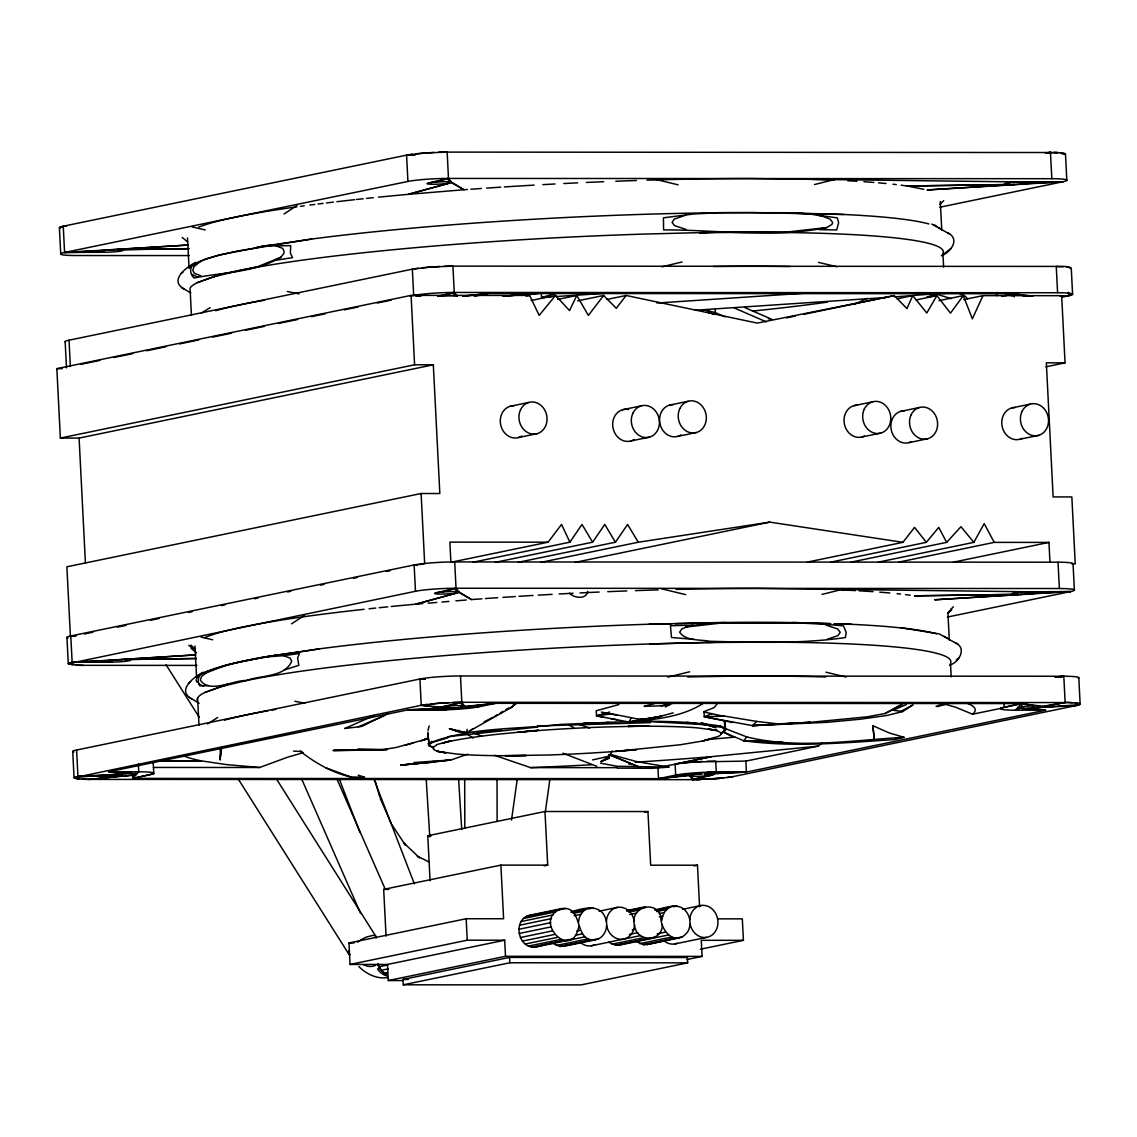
<?xml version="1.0" encoding="UTF-8"?>
<svg xmlns="http://www.w3.org/2000/svg" width="1137" height="1137" viewBox="0 0 1137 1137"><rect width="100%" height="100%" fill="white"/><g stroke="black" fill="none" stroke-linecap="round" stroke-linejoin="round"><path stroke-width="1.5" d="M715.344 314.011L715.23 309.335M220.137 758.493L221.701 746.924L220.137 758.493A357.459 31.779 -2.9 0 0 220.322 760.042L220.265 749.482M511.522 820.061L517.179 779.698M545.334 811.875L549.754 780.28M584.972 936.817L535.783 946.993C517.776 949.679 512.02 918.895 529.97 915.171L561.92 908.562C584.418 905.734 573.048 942.601 595.546 939.773C605.296 937.883 609.034 925.774 605.182 917.431C599.597 903.148 582.116 908.534 571.229 911.789M578.875 926.271C572.138 962.783 530.609 919.378 561.92 908.562M578.591 922.064C578.875 915.64 583.153 909.202 589.733 907.951M662.303 924.452C662.857 942.63 635.697 942.445 634.489 925.049C629.5 908.193 655.04 899.054 660.796 916.209C660.185 930.919 676.003 947.832 687.842 931.587C691.282 925.49 690.585 917.63 686.521 912.002C678.903 901.229 664.747 908.335 654.642 909.955M662.018 920.245C662.288 913.807 666.566 907.383 673.147 906.132M467.193 729.343L466.582 732.74L464.791 732.399A136.284 12.109 -2.9 0 0 458.31 731.475L449.428 728.675L466.582 732.74L510.868 707.711L516.44 703.32M587.744 591.368C586.436 599.341 575.507 598.261 570.632 594.21A20.565 15.037 -3.4 0 1 569.367 593.187M427.967 730.494L429.189 725.932M349.855 954.867A16.543 5.358 -32.9 0 1 348.519 952.465L349.258 950.475M1045.955 366.796L1065.056 362.845L1061.66 295.677L982.951 295.648L972.362 318.829L963.281 295.634L950.461 313.172L936.888 295.62L926.797 313.002L912.755 295.62L906.942 308.582L894.25 295.606L757.299 323.093L626.117 295.478L607.016 299.429M610.91 718.641L629.173 722.066L631.206 717.674C645.191 721.597 659.645 716.367 673.218 712.871M626.117 295.478L616.282 308.326L603.633 295.478L588.369 315.418L576.8 295.464L569.538 310.572L555.524 295.449L531.221 300.481M878.332 562.133L973.826 542.363L984.201 523.603L994.221 542.377L1048.954 542.406L1049.963 562.204M612.189 751.045L609.546 756.048A136.284 12.109 -2.9 0 0 608.835 757.91L601.018 761.577L609.546 756.048L592.604 759.914M472.637 562.303L569.879 542.178L582.002 524.441L592.619 542.193L495.377 562.318M592.619 542.193L604.77 524.441L615.43 542.207L518.188 562.318M615.43 542.207L627.581 524.455L638.283 542.221L769.792 522.125L902.949 542.335L914.56 527.369L926.342 542.349L938.736 527.397L946.652 542.363L851.144 562.119M450.877 562.289L548.119 542.178L561.55 524.427L569.879 542.178M722.734 731.915L743.811 740.755L746.725 736.918C798.018 749.454 852.039 740.187 904.071 737.316L889.333 732.981L872.804 725.69L874.424 740.016L872.804 725.69M195.564 262.405C186.894 266.754 168.546 280.455 184.009 288.954M203.125 672.237C194.441 676.572 176.107 690.273 191.57 698.786M941.351 255.797C950.617 252.457 960.438 239.068 947.974 233M949.494 665.173C959.059 662.644 967.161 648.076 955.521 642.817M555.524 295.449L539.194 315.404L529.615 295.435L411.082 295.378L56.85 368.658L60.36 438.072L79.093 438.086L433.325 364.806L439.834 493.529L421.116 493.515L66.884 566.794L70.437 636.848M717.191 703.831L714.093 707.584L703.974 711.663L704.343 716.779L752.538 725.633L826.855 722.336L860.823 719.152L887.13 715.415L902.636 711.563L912.997 704.897L900.817 711.293A357.459 31.779 -2.9 0 0 893.028 710.284L906.402 704.556M280.953 257.204L283.795 253.409L284.151 251.376L282.63 248.349L275.993 245.848L266.683 245.834L218.944 255.043L204.703 259.392L191.798 266.129C189.566 270.023 190.718 275.154 194.114 277.996C222.696 272.184 255.143 272.738 280.953 257.204L257.985 266.598L219.938 274.472L197.412 282.616A377.313 33.541 -2.9 0 0 190.05 288.215L191.428 315.404M207.787 671.342L201.533 676.515L200.339 680.097C209.45 694.181 234.222 679.713 246.53 680.523C260.316 675.08 284.918 677.609 291.712 661.194L290.191 658.181L283.539 655.679L264.566 657.001L226.505 664.875L200.965 673.857C197.781 676.97 197.298 682.186 199.856 685.824L208.512 685.625M951.427 608.878L947.789 613.255L951.754 609.759M138.373 763.965L138.771 771.796L132.759 778.404L132.418 775.235A12.408 1.109 -2.9 0 0 134.422 773.714L138.771 771.796A29.789 2.644 -2.9 0 1 153.197 773.913L132.759 778.404L132.588 775.263M1011.887 295.933L1013.891 293.73L1032.936 296.16A12.408 1.109 -2.9 0 0 1023.158 296.16M1034.514 705.864L1021.452 703.561L1015.426 710.17A29.789 2.644 -2.9 0 1 1001.001 708.053L1021.452 703.561L1040.497 705.992A12.408 1.109 -2.9 0 0 1023.328 706.546A12.408 1.109 -2.9 0 0 1019.79 708.252L1015.426 710.17L1045.599 710.184L746.412 772.066L710.696 773.899M946.652 542.363L960.978 526.701L973.826 542.363M752.538 725.633L810.24 722.336L752.538 725.633L756.645 721.412L777.665 723.885L810.24 722.336L867.218 716.822L885.154 713.496L902.224 704.656M472.921 728.575L469.382 731.404M433.666 748.572L433.453 747.492L429.061 745.659L428.294 743.626C469.425 726.799 516.653 729.542 560.413 724.425C613.582 722.464 667.504 717.817 720.332 726.046L725.534 730.309L720.716 733.976L725.491 729.911L725.036 721.071M939.873 204.347L943.696 200.666M153.197 773.913L132.759 778.404L658.508 778.646L657.953 767.674L677.737 763.652L693.101 761.975L745.858 761.108L818.37 746.099L822.321 742.66M516.099 703.263L510.868 707.711L516.241 703.206M720.716 733.976L725.491 729.911L724.468 720.83M1066.819 180.371L1065.483 154.049L1057.751 152.529L447.154 152.102L424.556 152.983L406.577 155.129L61.27 226.633L59.394 227.542L60.73 253.864M450.934 182.801L451.659 182.247L448.475 178.424L447.154 152.102L438.441 152.244M947.405 617.05L1070.514 591.581A29.789 2.644 -2.9 0 0 1059.371 588.525L456.036 588.241A29.789 2.644 -2.9 0 0 415.474 591.283L68.277 663.681L79.419 665.316L196.857 665.415M1075.275 702.893L1079.112 703.462C1083.135 704.357 1066.62 701.486 1065.142 702.567L461.821 702.282L439.223 703.163L421.244 705.31L74.061 777.722L76.676 778.802L89.07 779.399L692.39 779.669L719.38 778.433L732.967 776.642L1078.274 705.139L1080.15 704.229L1078.814 677.922M152.642 762.941L153.225 762.501L153.779 773.458M458.495 592.619L459.22 592.079L456.036 588.241L454.701 561.934A29.789 2.644 -2.9 0 0 414.138 564.961L70.807 635.981A29.789 2.644 -2.9 0 0 67.978 638.141M1064.9 154.49L1064.445 153.282L1060.608 152.713M941.933 255.342L951.058 248.406M1021.793 706.731L1021.452 703.561L495.689 703.32L461.025 707.257A12.408 1.109 -2.9 0 0 464.82 706.475L461.821 702.282L460.485 675.975A29.789 2.644 -2.9 0 0 419.908 679.002L76.591 750.022A29.789 2.644 -2.9 0 0 73.763 752.182M1070.684 268.531C1070.002 265.234 1059.855 267.152 1056.259 266.413L452.924 266.143L430.326 267.024L412.347 269.171L69.03 340.19A29.789 2.644 -2.9 0 0 65.321 341.981M745.858 761.108L746.412 772.066L707.541 772.208A29.789 2.644 -2.9 0 0 675.676 775.093L658.508 778.646L693.186 774.709A12.408 1.109 -2.9 0 0 689.392 775.491L692.39 779.669L701.103 779.527M513.1 705.31L515.772 703.291M180.925 273.548L183.156 271.857M188.472 683.365L190.703 681.688M956.388 659.915L958.619 658.224M296.984 205.499L284.037 213.998M201.377 313.13L210.146 307.644M304.545 615.316L291.584 623.829M207.531 723.971L217.707 717.475M379.474 967.857L377.541 969.051A16.174 13.914 63.9 0 0 387.22 976.043M200.226 261.524L193.972 266.683L192.778 270.279L194.313 273.292L200.951 275.794M494.496 716.438L497.366 714.732M500.223 713.013L503.08 711.307M505.951 709.587L508.807 707.882M853.944 304.474L867.289 298.306M374.315 715.457L344.724 728.504A357.459 31.779 -2.9 0 1 358.297 726.841L361.779 726.415L388.143 713.539M885.154 713.496L903.034 703.59M826.954 227.514L831.986 224.344L832.654 222.454L830.181 219.199L822.335 216.144L810.397 214.054L785.155 212.718L718.598 212.69L693.485 214.012L663.439 217.807L663.596 229.887C717.76 229.731 773.402 238.557 826.954 227.514L786.136 232.147L719.579 232.119L642.533 234.123A377.313 33.541 -2.9 0 0 238.969 270.691L213.841 276.732L197.412 282.616M484.106 721.81L493.074 717.291M830.806 623.616L792.873 622.536L709.09 623.161L689.178 625.933L681.859 628.903L679.642 632.215C685.966 641.382 700.264 639.349 710.014 641.282C755.139 642.433 800.562 643.94 845.388 637.573L846.184 632.499L843.54 625.847C778.944 619.949 713.88 622.806 649.099 624.213A377.313 33.541 -2.9 0 0 319.156 648.872C280.384 655.552 239.609 657.186 203.551 674.269M665.458 706.901L670.134 704.57M703.092 703.476C680.921 717.475 654.585 719.394 629.173 722.066A136.284 12.109 -2.9 0 0 638.724 719.963L640.671 719.437M358.297 726.841L385.088 715.258M732.91 722.535L704.343 716.779L711.947 713.61M601.018 761.577L609.148 758.351L608.622 755.536M428.294 743.626L447.807 737.799L447.608 736.705L537.588 727.069L537.488 725.96L650.435 722.649L650.463 721.554L705.167 724.724L720.233 727.154L720.332 726.046L724.724 727.865L724.482 720.957M213.841 276.732L219.938 274.472M204.958 692.447L227.485 684.303L204.958 692.447A377.313 33.541 -2.9 0 0 197.412 700.69M153.438 767.447L259.606 767.489L287.832 757.128L303.153 752.708M467.79 754.172L450.849 759.999L400.792 765.102L430.525 762.415L433.723 761.25M425.039 679.031L419.908 679.002L421.244 705.31L440.531 707.242L461.821 702.282L461.835 705.651M535.783 946.993L545.973 944.435M553.008 943.426L559.93 946.467L567.05 945.231M608.622 942.218L615.543 945.259L621.513 944.392M636.422 941.607L643.343 944.648L647.01 944.563L682.427 936.789M673.502 703.021L665.486 705.707L661.222 705.835A357.459 31.779 -2.9 0 0 644.096 706.361L655.566 703.206M284.264 669.949L298.804 665.358L297.624 657.84L299.457 653.491L283.539 655.679M547.892 292.749L541.311 293.147L541.525 297.539L557.002 293.033M420.96 740.841L428.393 738.609L428.137 733.749M661.222 705.835L669.522 703.391M836.391 179.063L814.533 184.549M661.933 266.825L682.058 261.965M842.247 589.378L822.094 594.381M667.789 677.14L689.605 671.796M59.977 227.102L66.699 225.965L63.246 226.164L64.582 252.471A29.789 2.644 -2.9 0 0 75.724 255.527L189.296 255.583M68.86 663.241L72.143 662.303L122.654 659.545M74.644 777.282L126.562 773.629A12.408 1.109 -2.9 0 1 133.228 773.629L108.612 771.781L407.799 709.886L443.515 708.067A12.408 1.109 -2.9 0 0 459.49 707.441L478.535 706.873L495.689 703.32L464.82 706.475M1027.649 708.323L1045.599 710.184L1020.983 708.323A12.408 1.109 -2.9 0 0 1027.649 708.323L1079.567 704.67M358.041 748.942L387.234 749.624L333.326 750.463L367.365 750.15A136.284 12.109 -2.9 0 1 382.345 749.724L396.216 747.464L428.393 738.609L429.061 745.659L428.535 738.723M948.77 292.749L894.947 296.885M609.531 712.316L596.641 715.855L603.932 717.291M618.869 704.599L596.243 710.739L596.499 715.827L617.49 719.906M609.46 712.302L596.499 715.827L611.734 713.88L631.206 717.674M434.22 182.247L448.475 178.424L1051.81 178.694A29.789 2.644 -2.9 0 1 1062.953 181.749L939.844 207.218M440.005 296.274L454.26 292.451L1057.581 292.735A29.789 2.644 -2.9 0 1 1070.713 295.307L1067.728 293.076M441.781 592.064L456.036 588.241L456.051 591.61M447.566 706.105L461.821 702.282L453.109 702.424M404.871 745.275L413.143 743.058M706.645 775.846L692.39 779.669L692.22 776.159M459.078 730.338L455.809 731.205L464.791 732.399M934.429 295.535L927.65 297.24L934.543 295.506M936.973 706.631L945.515 704.471M1061.802 297.226L1070.713 295.307M221.402 686.549L246.53 680.523A377.313 33.541 -2.9 0 1 650.094 643.954L726.984 641.95L650.094 643.954M428.564 182.986L448.475 178.424L448.504 181.792M437.66 296.26L454.26 292.451L457.429 296.288M436.125 592.818L456.036 588.241M685.639 215.206L674.227 219.128L672.081 222.383L674.554 225.638L686.378 229.56M826.855 639.42L837.997 635.583L840.215 632.286L837.656 628.974L826.13 625.137M1005.378 295.606L1013.891 293.73L1026.953 296.046M1001.001 708.053L1021.452 703.561M677.737 763.652L711.293 756.673L818.37 746.099M104.604 252.243L64.582 252.471L407.913 181.451A29.789 2.644 -2.9 0 1 448.475 178.424M80.77 364.366L99.843 360.415M113.714 357.544L132.787 353.593M146.659 350.736L165.732 346.785M179.603 343.914L198.677 339.963M212.548 337.092L231.621 333.155M245.493 330.284L264.566 326.333M278.437 323.462L297.51 319.525M311.382 316.654L325.253 313.784M344.326 309.832L358.198 306.962M377.271 303.025L391.142 300.154M410.215 296.203L413.683 295.492A29.789 2.644 -2.9 0 1 454.26 292.451L452.924 266.143L444.212 266.285M474.399 296.331L488.143 293.488L1013.891 293.73L1014.232 296.899M526.147 296.16L529.615 295.435M557.698 299.415L576.8 295.464M577.596 300.864L603.633 295.478M60.36 438.072L414.593 364.792L433.325 364.806M786.591 317.877L795.275 316.086M803.958 314.281L880.365 298.477M883.833 297.766L894.25 295.606M897.121 298.846L912.755 295.62M916.052 299.941L936.888 295.62M938.977 300.665L963.281 295.634M963.849 299.599L982.951 295.648M1001.882 296.217L1013.891 293.73M510.186 406.293L528.833 402.427M622.579 409.718L641.225 405.866M669.48 405.127L688.112 401.276M518.5 437.532L537.147 433.68M630.893 440.971L649.525 437.12M677.78 436.381L696.427 432.515M853.93 405.682L872.576 401.816M900.76 411.352L919.407 407.501M862.244 436.921L880.891 433.069M1011.674 407.97L1030.321 404.104M909.074 442.606L927.721 438.74M1019.988 439.223L1038.635 435.357M84.323 633.977L93.007 632.186M117.324 627.155L126.008 625.364M150.311 620.333L158.995 618.528M188.515 612.431L191.982 611.706M221.502 605.595L224.984 604.884M254.503 598.773L257.971 598.062M287.49 591.951L290.958 591.226M320.478 585.129L323.96 584.404M353.479 578.307L356.947 577.582M386.466 571.47L389.934 570.76M419.454 564.648L424.669 563.568L421.116 493.515M541.041 562.332L638.283 542.221M575.308 562.346L769.792 522.125M807.441 562.09L902.949 542.335M830.849 562.104L926.342 542.349M898.713 562.133L994.221 542.377M953.46 562.161L1048.954 542.406M944.364 703.988L955.648 707.214L972.547 714.207L1001.882 708.138M430.056 880.734L427.782 835.752L544.978 811.505L647.948 811.548L650.662 865.186L697.478 865.214L699.582 906.743M644.508 812.259L647.948 811.548M386.054 936.078L383.681 889.361L500.891 865.115L547.693 865.143L544.978 811.505M544.253 865.854L547.693 865.143M694.039 865.925L697.478 865.214M387.49 964.46L388.3 980.549L505.51 956.302L504.686 940.214L387.49 964.46L350.04 964.446L348.96 942.985L466.156 918.739L503.606 918.753L500.891 865.115M526.502 916.337L558.466 909.728M535.314 914.745L543.713 913.011M547.082 912.315L553.818 910.922M557.173 910.225L565.586 908.491M523.475 918.511L555.439 911.902M521.087 921.538L553.051 914.93M571.129 912.258L586.266 909.117M576.573 911.362L584.986 909.614M588.341 908.918L593.386 907.88M573.147 913.381L583.238 911.291M519.51 925.22L551.459 918.597M574.128 915.711L580.851 914.319M599.028 911.178L617.533 907.354M518.827 929.284L550.791 922.676M350.04 964.446L467.25 940.2L504.686 940.214M626.842 910.566L645.347 906.743M626.743 911.035L641.879 907.909M519.112 933.491L551.075 926.882M632.186 910.14L645.645 907.354M628.761 912.158L638.852 910.069M629.742 914.489L636.464 913.096M378.365 964.034L379.175 966.734L387.788 964.943M520.334 937.528L552.298 930.919M656.234 910.083L669.693 907.298M656.617 910.225L665.031 908.491M673.445 906.743L676.813 906.047M656.561 911.547L666.652 909.458M379.175 966.734L381.25 970.33L388.143 968.895M522.409 941.123L554.373 934.515M659.218 913.537L664.264 912.485M576.743 931.004L580.097 930.308M682.456 909.344L700.96 905.521M381.25 970.33L384.036 973.244L387.49 972.533M525.209 944.037L557.158 937.428M659.318 916.863L662.686 916.166M575.45 935.296L582.172 933.903M528.52 946.069L560.47 939.46M532.13 947.078L564.08 940.47M549.342 943.738L571.215 939.219M556.32 945.458L588.284 938.849M632.343 929.782L635.711 929.085M559.93 946.467L591.894 939.858M568.742 944.875L599.014 938.608M403.01 979.454L509.547 957.411L687.402 957.496L687.672 962.854L581.135 984.898L403.28 984.813L403.01 979.454L408.282 979.454M563.597 946.396L595.546 939.773M629.386 934.429L637.786 932.681M591.396 945.785L640.586 935.595M403.28 984.813L509.817 962.783L687.672 962.854M657.186 933.818L665.6 932.084M611.933 944.236L643.897 937.627M615.543 945.259L647.507 938.636M622.664 944.008L654.628 937.4M619.196 945.174L668.385 934.998M639.733 943.639L671.697 937.016M643.343 944.648L675.307 938.039M647.01 944.563L678.974 937.954M674.809 943.952L706.773 937.343M700.321 949.239L743.413 940.327L742.319 918.867L717.745 918.852M686.592 959.6L702.097 956.402L701.287 940.299L743.413 940.327M1031.515 708.152A12.408 1.109 -2.9 0 0 1038.493 707.512L1065.142 702.567L1072.418 702.709M1058.803 677.183L1063.806 676.245A29.789 2.644 -2.9 0 1 1078.231 678.363M928.872 223.946A377.313 33.541 -2.9 0 0 843.952 214.481L751.87 212.548A377.313 33.541 -2.9 0 0 311.595 239.054L237.974 250.95A377.313 33.541 -2.9 0 0 196.403 262.874M278.721 654.756L245.521 660.782A377.313 33.541 -2.9 0 0 196.616 678.306L194.981 646.015M629.173 722.066L661.677 716.168L638.724 719.963M1058.575 677.126L1063.806 676.245L1065.142 702.567L1042.473 706.375A12.408 1.109 -2.9 0 1 1040.923 707.129M412.39 154.191L406.577 155.129L407.913 181.451M418.16 268.233L412.347 269.171L413.683 295.492M427.057 704.371L421.244 705.31L443.515 708.067M727.154 777.58L732.967 776.642M271.16 244.924L257.005 247.17L311.595 239.054M276.703 260.131L292.607 257.616L290.333 253.11L290.745 245.649L275.993 245.848M264.566 657.001L319.156 648.872M388.03 977.522C377.242 979.412 366.341 974.139 358.866 966.578M430.525 762.415L434.348 761.918A136.284 12.109 -2.9 0 1 450.849 759.999L413.868 762.543M132.418 775.235L89.07 779.399L81.793 779.243M463.868 296.245L488.143 293.488L462.404 296.117M685.469 627.098L725.989 622.507L675.307 623.63M1055.264 677.126L1063.806 676.245L460.485 675.975M89.07 779.399L121.56 776.045A12.408 1.109 -2.9 0 0 129.177 775.59M504.032 296.16L541.311 293.147L502.781 296.245M658.508 778.646L689.392 775.491M1055.093 677.069L1063.806 676.245M400.792 765.102L434.348 761.918M416.071 153.751L433.808 152.429M421.855 267.792L439.578 266.47M430.738 703.931L448.475 702.609M684.616 762.742L702.353 761.42M422.865 603.576L415.9 604.159A377.313 33.541 -2.9 0 0 391.185 606.49M428.066 603.15L436.764 602.439M441.98 602.013L448.93 601.43M455.88 600.862L466.312 599.995M777.665 723.885L772.734 724.269A136.284 12.109 -2.9 0 1 757.64 725.307M476.673 732.015L501.843 730.21L495.092 729.812M541.525 297.539L552.156 296.828M555.695 296.586L612.346 292.82M656.973 303.039L810.596 292.806M694.906 310.245L886.093 297.482M647.024 180.172A377.313 33.541 -2.9 0 1 750.15 178.552L1024.551 182.005A12.408 1.109 -2.9 0 1 1028.715 182.958A12.408 1.109 -2.9 0 1 1018.183 184.279L927.152 189.95L1062.953 181.749L1022.945 181.991A12.408 1.109 -2.9 0 0 1007.126 183.057A12.408 1.109 -2.9 0 0 1007.652 184.464M119.882 249.77A12.408 1.109 -2.9 0 1 116.997 251.604A12.408 1.109 -2.9 0 1 98.962 251.917A12.408 1.109 -2.9 0 1 109.351 249.941L188.188 245.038L64.582 252.471L99.431 251.988M676.089 589.421A377.313 33.541 -2.9 0 1 757.697 588.383L1032.112 591.837A12.408 1.109 -2.9 0 1 1036.276 592.789A12.408 1.109 -2.9 0 1 1025.745 594.111L934.713 599.782L1070.514 591.581L1030.506 591.808A12.408 1.109 -2.9 0 0 1014.687 592.874A12.408 1.109 -2.9 0 0 1015.213 594.281M120.792 659.588L195.749 654.869L116.912 659.773A12.408 1.109 -2.9 0 0 106.523 661.734A12.408 1.109 -2.9 0 0 124.544 661.436A12.408 1.109 -2.9 0 0 127.443 659.588M696.626 779.641L723.459 778.021L705.736 779.342M1061.844 296.174L1068.737 295.791L1068.553 292.28M112.151 662.061L72.143 662.303L70.807 635.981L75.937 635.711M944.833 293.588L936.604 292.735M1025.162 183.654L1062.953 181.749L1028.104 182.233M64.582 252.471L102.373 250.581M1060.139 296.217L1068.737 295.791M70.807 635.981L75.966 635.725M1032.723 593.486L1070.514 591.581L1035.665 592.064M109.934 660.398L72.143 662.303L106.992 661.819M1038.493 707.512L1076.284 705.622M115.704 774.439L77.927 776.344L76.591 750.022M407.799 709.886L478.535 706.873A29.789 2.644 -2.9 0 1 446.67 709.758L407.799 709.886L446.67 709.758M675.676 775.093L702.112 773.97A12.408 1.109 -2.9 0 0 694.721 774.524L675.676 775.093L675.122 764.121L711.293 756.673A399.158 35.489 -2.9 0 1 635.142 762.216M704.343 716.779L724.468 716.083L756.645 721.412M719.579 232.119L699.34 232.744L752.865 232.289A377.313 33.541 -2.9 0 1 942.928 253.466L943.611 267.067M693.001 625.08L670.446 625.762L671.498 637.502L693.726 639.349M362.291 750.335L382.345 749.724M1012.442 184.507L1014.303 184.464M113.231 249.756L115.093 249.714M1020.003 594.338L1021.865 594.296M121.56 776.045L77.927 776.344L112.776 775.86M649.099 624.213L671.811 623.716M529.97 915.171L532.4 915.129M706.987 761.236L715.699 761.094L716.253 772.051M914.617 595.831L1018.24 594.353L914.617 595.831L917.971 596.499M196.374 658.508L124.416 659.531L196.417 658.494M705.892 622.834L808.364 622.877M706.901 642.561L760.426 642.121A377.313 33.541 -2.9 0 1 950.489 663.297L951.172 676.899M333.326 750.463L367.365 750.15M610.711 754.456L636.848 761.662L668.883 767.105L617.277 766.295L600.663 763.211M707.541 772.208L746.412 772.066L704.03 773.899A12.408 1.109 -2.9 0 1 713.141 774.908M1065.056 362.845L1046.338 362.831L1053.132 496.926L1071.85 496.94L1075.247 563.867L1071.878 563.867M56.85 368.658L62.151 368.672M548.119 542.178L449.868 542.136L450.863 561.934M454.701 561.934L1058.035 562.204A29.789 2.644 -2.9 0 1 1073.044 563.881L1074.38 590.188M583.75 723.175L614.506 723.16L606.902 722.279M157.773 760.866L201.363 760.88L226.362 764.59L259.606 767.489M494.666 755.366L530.553 767.617L617.263 767.66M138.771 771.796L108.612 771.781L126.562 773.629M427.782 835.752L431.335 835.752M383.681 889.361L388.882 889.376M348.96 942.985L354.062 942.985M505.51 956.302L702.097 956.402M388.3 980.549L402.47 980.563M159.265 760.838L201.363 760.88A399.158 35.489 -2.9 0 1 185.16 756.432M415.119 155.201L406.577 155.129L410.116 155.201M415.474 591.283L414.138 564.961L417.549 564.99M747.521 740.883A136.284 12.109 -2.9 0 0 759.431 741.153L763.638 741.21L743.811 740.755C793.782 747.62 844.564 742.759 894.663 739.562L896.638 739.107A357.459 31.779 -2.9 0 0 904.071 737.316M424.94 738.609L428.265 738.638L428.024 732.129M419.908 679.002L425.21 679.087M617.391 768.115L651.842 768.328A357.459 31.779 -2.9 0 0 668.883 767.105M819.095 229.631L836.676 229.972L838.623 222.667L837.329 217.878L818.37 215.263M1057.751 152.529L1045.244 152.87L1050.474 152.372L1051.81 178.694M800.803 213.045L785.155 212.718L843.952 214.481M1063.521 266.57L1056.259 266.413L1057.581 292.735M76.023 665.202L83.285 665.358M358.226 775.164L364.593 777.225A357.459 31.779 -2.9 0 1 350.779 776.955C332.416 772.904 314.921 762.785 300.083 751.131M792.873 622.536L829.086 623.63M851.514 624.312L834.26 623.787L851.514 624.312A377.313 33.541 -2.9 0 1 936.433 633.778M743.811 740.755L783.251 742.546L759.431 741.153M768.328 318.786L770.09 318.886M420.704 296.188L415.446 295.663L420.619 296.26M414.138 564.961L417.492 565.387M686.805 722.308L705.167 724.724L701.131 723.231M900.817 711.293L902.636 711.563M1054.34 152.415L1057.524 152.884M1060.707 153.353L1065.483 154.049M1066.392 266.754L1071.253 268.09L1072.589 294.412M73.152 665.017L68.277 663.681L66.955 637.374M78.922 779.058L74.061 777.722L72.725 751.401M205.186 229.944L191.954 226.86M287.263 291.456L299.003 293.872M212.747 639.776L201.121 637.146M294.824 701.273L304.958 703.234M900.731 627.695L939.233 633.906L957.908 644.267M431.193 741.409L433.183 741.736L428.365 745.403L433.453 747.492M628.562 763.879L631.888 764.519M923.798 189.296L907.07 186.013A377.313 33.541 -2.9 0 0 901.101 185.189M1041.435 706.091L1042.473 706.375M678.149 184.834L654.756 179.177M818.469 262.377L836.875 266.754M685.696 594.665L660.668 588.54M826.03 672.209L846.084 677.055M702.296 309.776A148.947 13.246 -2.9 0 1 706.589 310.415L715.4 312.632L725.093 316.839M935.197 293.701L951.157 298.661M704.698 724.34L715.898 727.68L701.6 722.663M931.672 224.074L950.361 234.449M481.846 736.207L472.779 732.512M449.428 728.675L458.31 731.475M746.725 736.918L725.818 728.76M596.769 766.324L562.986 753.206M576.8 723.587L589.606 728.035M325.623 767.717L350.779 776.955M609.048 754.456L639.818 767.262L608.792 754.598M744.593 307.473L771.867 319.326M734.076 307.871L766.324 321.87M429.217 862.017L417.222 856.147L419.525 857.866L404.005 843.1L405.468 845.26L391.54 824.183L380.014 797.904M569.111 725.065L573.645 727.552M723.331 731.787L730.849 735.937M451.474 182.602L463.967 189.737A377.313 33.541 -2.9 0 1 467.421 189.481M459.035 592.434L471.528 599.569A377.313 33.541 -2.9 0 1 481.917 598.815M706.589 310.415L713.652 314.537M181.622 287.505L190.774 292.948M189.183 697.322L199.16 703.291M934.316 224.87L936.632 226.263M471.528 599.569L459.22 592.079A12.408 1.109 -2.9 0 0 442.989 591.965A12.408 1.109 -2.9 0 0 436.196 593.912A12.408 1.109 -2.9 0 0 455.255 593.216M384.036 973.244L387.362 975.276M466.341 733.55L473.163 737.998M191.329 647.209L195.308 649.369L190.959 645.12M60.417 228.31L59.536 227.954M182.19 237.448L187.591 241.868M191.101 648.388L196.502 652.794M348.519 952.465L349.912 954.568M276.49 779.016L375.992 936.561M166.087 664.79L199.217 717.22M238.955 780.153L348.718 953.957M336.879 778.916L385.216 889.162M301.66 778.973L360.628 913.48M374.187 779.74L414.38 883.89M339.551 779.669L359.96 832.54M374.727 779.328L379.531 796.213M458.652 779.868L461.736 829.498M426.162 778.589L429.786 836.875M1058.035 562.204L1059.371 588.525M996.495 292.579L996.652 295.719M1004.127 703.974L1004.284 707.115M940.299 201.448L941.763 230.342M947.931 612.971L949.31 640.159M708.82 309.889L708.991 313.172M509.547 957.411L509.817 962.783M466.156 918.739L467.25 940.2M411.082 295.378L414.593 364.792M187.506 237.889L189.055 268.474M197.611 698.047L198.989 725.235M79.093 438.086L85.431 563.284M69.03 340.19L70.366 366.512M65.164 341.583L66.5 367.891M692.376 776.301L692.39 779.669L712.316 775.107A12.408 1.109 -2.9 0 1 699.028 776.301A12.408 1.109 -2.9 0 1 689.221 775.846M454.26 292.451L454.274 295.819M497.04 778.589L497.125 821.141M464.692 778.774L464.806 828.347M1022.262 438.313A16.174 13.971 78.3 0 1 1002.223 426.759A16.174 13.971 78.3 0 1 1015.298 407.501M911.348 441.696A16.174 13.971 78.3 0 1 891.309 430.141A16.174 13.971 78.3 0 1 904.384 410.883M864.518 436.011A16.174 13.971 78.3 0 1 844.478 424.471A16.174 13.971 78.3 0 1 857.554 405.213M681.12 434.846A16.174 13.971 78.3 0 1 660.185 424.598A16.174 13.971 78.3 0 1 673.09 404.658M634.219 439.436A16.174 13.971 78.3 0 1 612.985 427.81A16.174 13.971 78.3 0 1 628.647 409.562M521.84 436.011A16.174 13.971 78.3 0 1 500.905 425.764A16.174 13.971 78.3 0 1 513.81 405.824M386.068 974.011A16.174 13.971 78.3 0 1 378.166 965.142M376.205 938.068A16.543 5.358 -32.9 0 0 372.879 935.41L366.924 936.888A16.017 5.188 -32.9 0 0 357.43 942.203M375.58 965.299A44.769 22.541 74.3 0 1 363.527 964.688M382.117 971.083A16.174 13.957 68.1 0 1 377.612 964.176M689.818 919.634A16.174 13.971 78.3 0 1 710.483 907.696A16.174 13.971 78.3 0 1 712.316 934.841A16.174 13.971 78.3 0 1 690.102 923.841M634.489 925.049A16.174 13.971 78.3 0 1 621.541 939.347A16.174 13.971 78.3 0 1 606.689 925.66M606.405 921.467A16.174 13.971 78.3 0 1 619.352 907.17A16.174 13.971 78.3 0 1 634.204 920.856M677.155 943.298A16.174 13.971 78.3 0 1 664.235 940.995M594.864 944.62A16.174 13.971 78.3 0 1 580.808 942.815M441.838 296.132A12.408 1.109 -2.9 0 1 457.074 296.132M447.694 183.384A12.408 1.109 -2.9 0 1 428.649 184.08A12.408 1.109 -2.9 0 1 435.428 182.133A12.408 1.109 -2.9 0 1 451.659 182.247L463.967 189.737L408.354 194.328A377.313 33.541 -2.9 0 0 378.436 197.184M198.009 277.002A377.313 33.541 -2.9 0 1 191.997 274.344M189.637 267.565A377.313 33.541 -2.9 0 1 194.541 263.827M937.769 227.187A377.313 33.541 -2.9 0 1 940.015 228.565M198.677 227.144A377.313 33.541 -2.9 0 1 296.871 206.82M300.523 206.309A377.313 33.541 -2.9 0 1 304.233 205.811M309.875 205.058A377.313 33.541 -2.9 0 1 314.75 204.418M318.062 203.992A377.313 33.541 -2.9 0 1 323.093 203.367M326.475 202.954A377.313 33.541 -2.9 0 1 333.368 202.116M336.865 201.704A377.313 33.541 -2.9 0 1 354.744 199.671M356.563 199.472A377.313 33.541 -2.9 0 1 363.172 198.762M366.526 198.406A377.313 33.541 -2.9 0 1 373.306 197.71M470.889 189.239A377.313 33.541 -2.9 0 1 481.349 188.486M486.622 188.117A377.313 33.541 -2.9 0 1 500.735 187.164M504.288 186.937A377.313 33.541 -2.9 0 1 534.148 185.118M542.832 184.635A377.313 33.541 -2.9 0 1 555.041 183.981M563.753 183.526A377.313 33.541 -2.9 0 1 577.667 182.858M586.337 182.46A377.313 33.541 -2.9 0 1 603.69 181.707M615.813 181.238A377.313 33.541 -2.9 0 1 636.407 180.513M799.084 179.049A377.313 33.541 -2.9 0 1 834.132 180.129M847.847 180.769A377.313 33.541 -2.9 0 1 856.914 181.28M863.878 181.721A377.313 33.541 -2.9 0 1 873.813 182.446M878.517 182.83A377.313 33.541 -2.9 0 1 885.95 183.498M892.971 184.222A377.313 33.541 -2.9 0 1 896.311 184.606M827.452 302.144A367.393 32.66 -2.9 0 1 752.452 311.069M936.064 293.644A377.313 33.541 -2.9 0 1 926.712 297.169M215.575 310.714A377.313 33.541 -2.9 0 1 264.424 300.225M713.453 266.541A377.313 33.541 -2.9 0 1 790.101 266.541M957.866 292.82A399.158 35.489 -2.9 0 1 967.36 298.818M441.383 707.882A12.408 1.109 -2.9 0 1 440.531 707.242M441.895 706.844A12.408 1.109 -2.9 0 1 455.17 705.651A12.408 1.109 -2.9 0 1 464.99 706.12M117.935 776.102A12.408 1.109 -2.9 0 1 111.923 775.221A12.408 1.109 -2.9 0 1 122.697 773.814M203.779 686.194A377.313 33.541 -2.9 0 1 198.534 683.479M197.184 682.228A377.313 33.541 -2.9 0 1 196.218 679.642M943.909 636.336A377.313 33.541 -2.9 0 1 947.576 638.397M591.624 764.76A399.158 35.489 -2.9 0 1 530.553 767.617M967.928 703.59A399.158 35.489 -2.9 0 1 972.547 714.207M943.625 703.462A377.313 33.541 -2.9 0 1 936.064 706.404M734.772 737.117A377.313 33.541 -2.9 0 1 708.991 739.377M302.129 751.5A377.313 33.541 -2.9 0 1 293.545 751.102M224.529 720.147A377.313 33.541 -2.9 0 1 268.332 710.696M271.97 710.057A377.313 33.541 -2.9 0 1 275.708 709.431M687.643 676.97A377.313 33.541 -2.9 0 1 825.561 676.956M204.802 637.559A377.313 33.541 -2.9 0 1 364.11 609.304M369.07 608.764A377.313 33.541 -2.9 0 1 375.764 608.068M379.161 607.712A377.313 33.541 -2.9 0 1 387.717 606.845M485.4 598.559A377.313 33.541 -2.9 0 1 497.693 597.707M502.995 597.351A377.313 33.541 -2.9 0 1 515.388 596.541M518.941 596.314A377.313 33.541 -2.9 0 1 533.04 595.447M538.242 595.148A377.313 33.541 -2.9 0 1 552.141 594.367M559.106 593.983A377.313 33.541 -2.9 0 1 573.062 593.272M580.026 592.931A377.313 33.541 -2.9 0 1 599.1 592.05M607.783 591.681A377.313 33.541 -2.9 0 1 626.814 590.927M635.427 590.629A377.313 33.541 -2.9 0 1 658.181 589.89M806.645 588.881A377.313 33.541 -2.9 0 1 826.4 589.407M841.693 589.961A377.313 33.541 -2.9 0 1 855.408 590.6M859.075 590.799A377.313 33.541 -2.9 0 1 873.131 591.666M879.754 592.15A377.313 33.541 -2.9 0 1 889.845 592.988M897.065 593.685A377.313 33.541 -2.9 0 1 900.518 594.054M905.493 594.623A377.313 33.541 -2.9 0 1 910.197 595.219M724.34 716.324A143.717 37.322 10 0 1 703.718 711.876M616.865 715.173A143.717 3.809 12.8 0 1 601.317 712.06M191.101 646.996A20.565 1.492 39.1 0 1 188.785 645.319M951.143 609.134A20.565 1.236 -44.9 0 1 953.318 606.774M436.594 744.621L436.068 745.474A144.172 12.82 -2.9 0 0 445.931 752.865L437.063 751.301L456.832 754.073A144.172 12.82 -2.9 0 0 526.346 755.536L505.269 755.693L548.048 755.011A144.172 12.82 -2.9 0 0 636.493 749.681L615.558 751.386L680.423 744.735L703.32 740.898L711.847 738.723L702.254 741.04L718.129 736.478A144.172 12.82 -2.9 0 0 708.28 729.087L717.134 730.366L697.379 727.879A144.172 12.82 -2.9 0 0 627.866 726.415L648.929 725.974L606.163 726.955A144.172 12.82 -2.9 0 0 517.719 732.271L538.64 730.281L497.921 734.232A144.172 12.82 -2.9 0 0 442.35 743.228L450.877 740.784L436.594 744.621M449.016 183.199L408.354 194.328L450.11 183L449.016 183.199M456.577 593.017L415.9 604.159L457.671 592.818L456.577 593.017M1050.474 152.372L1047.021 153.026L1050.474 152.372M1009.073 184.507L907.07 186.013L1010.679 184.521L1009.073 184.507M188.813 248.676L116.855 249.699L188.87 248.676M520.547 409.732A16.174 13.971 78.3 0 0 533.523 434.135A16.174 13.971 78.3 0 0 544.893 410.286A16.174 13.971 78.3 0 0 520.547 409.732M632.939 413.157A16.174 13.971 78.3 0 0 645.915 437.574A16.174 13.971 78.3 0 0 657.285 413.726A16.174 13.971 78.3 0 0 632.939 413.157M679.827 408.567A16.174 13.971 78.3 0 0 692.803 432.984A16.174 13.971 78.3 0 0 704.173 409.135A16.174 13.971 78.3 0 0 679.827 408.567M864.291 409.121A16.174 13.971 78.3 0 0 877.267 433.524A16.174 13.971 78.3 0 0 888.637 409.675A16.174 13.971 78.3 0 0 864.291 409.121M911.121 414.792A16.174 13.971 78.3 0 0 924.097 439.209A16.174 13.971 78.3 0 0 935.467 415.36A16.174 13.971 78.3 0 0 911.121 414.792M1022.035 411.409A16.174 13.971 78.3 0 0 1035.011 435.826A16.174 13.971 78.3 0 0 1046.381 411.978A16.174 13.971 78.3 0 0 1022.035 411.409"/></g></svg>
